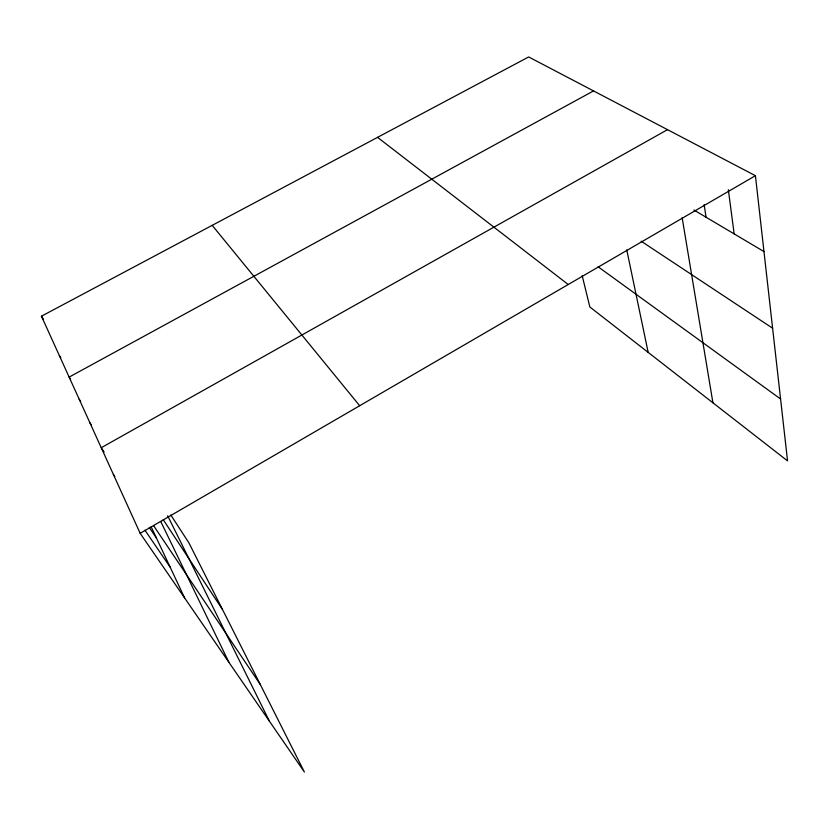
<?xml version="1.0" encoding="UTF-8"?>
<svg xmlns="http://www.w3.org/2000/svg" width="829" height="829" viewBox="0 0 829 829"><rect width="100%" height="100%" fill="white"/><g stroke="black" fill="none" stroke-linecap="round" stroke-linejoin="round"><path stroke-width="1.24" d="M170.795 515.006L188.888 542.819L304.398 772.048L140.163 533.327L755.426 175.696L787.55 460.893L589.844 306.979L582.196 275.736M667.511 129.656L101.242 447.722L104.122 452.002M593.533 90.921L69.139 377.102L70.558 379.247M140.163 533.327L41.45 316.201L528.664 56.952L755.426 175.696M693.852 209.986L763.975 251.581M641.149 241.198L772.607 328.211M598.165 266.824L780.576 398.987M377.558 137.355L568.228 284.513M212.203 225.343L359.682 405.723M144.961 530.208L170.09 567.057M113.355 474.364L114.796 476.488M149.282 527.472L156.463 538.083M153.593 525.659L260.296 684.516M89.874 422.717L91.294 424.842M79.19 399.226L80.61 401.36M163.24 519.721L222.524 609.564M59.367 355.62L60.786 357.776M41.45 316.201L43.543 319.424M167.676 515.762L269.404 721.189M160.795 521.607L228.959 662.402M151.127 526.747L184.629 597.947M626.745 249.85L648.164 352.387M682.153 217.706L712.919 402.79M704.153 204.608L706.039 217.219M728.339 189.717L734.162 233.902"/></g></svg>
